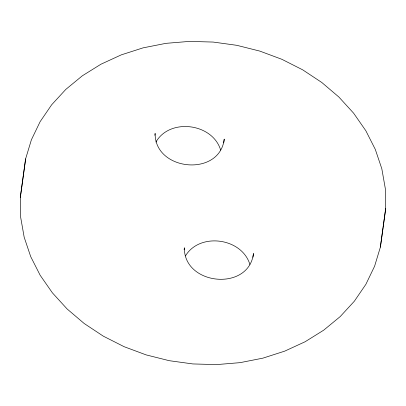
<?xml version="1.0" encoding="UTF-8"?>
<svg xmlns="http://www.w3.org/2000/svg" width="406" height="406" viewBox="0 0 406 406"><rect width="100%" height="100%" fill="white"/><g stroke="black" fill="none" stroke-linecap="round" stroke-linejoin="round"><path stroke-width="0.61" d="M385.7 208.445L380.376 247.147L374.611 266.189L365.882 284.312L354.347 301.206L340.198 316.589L323.683 330.185L305.079 341.771L284.702 351.144L262.91 358.143L240.068 362.654L216.571 364.598L192.82 363.938L169.216 360.685L146.17 354.9L124.079 346.678L103.312 336.163L84.225 323.531L67.152 309.002L52.379 292.817L40.164 275.263L30.709 256.638L24.182 237.251L20.691 217.449L20.3 197.555L25.624 158.853L31.389 139.811L40.118 121.688L51.653 104.794L65.802 89.411L82.316 75.815L100.921 64.229L121.298 54.856L143.09 47.857L165.932 43.346L189.429 41.402L213.18 42.062L236.784 45.315L259.83 51.1L281.921 59.322L302.688 69.837L321.775 82.469L338.848 96.998L353.621 113.183L365.836 130.737L375.291 149.362L381.818 168.749L385.309 188.551L385.7 208.445L383.086 227.512M25.624 158.853L20.3 197.555M154.884 135.269L155.138 133.422C154.564 171.038 219.641 177.437 224.239 139.131L223.731 142.821M184.121 249.644L184.375 247.802C183.801 285.418 248.878 291.812 253.476 253.506L252.968 257.196M380.376 247.147L382.99 228.076M155.919 142.049C169.906 117.623 212.653 123.292 220.651 150.083M185.456 255.912C199.803 232.049 241.93 237.886 249.888 264.458"/></g></svg>
